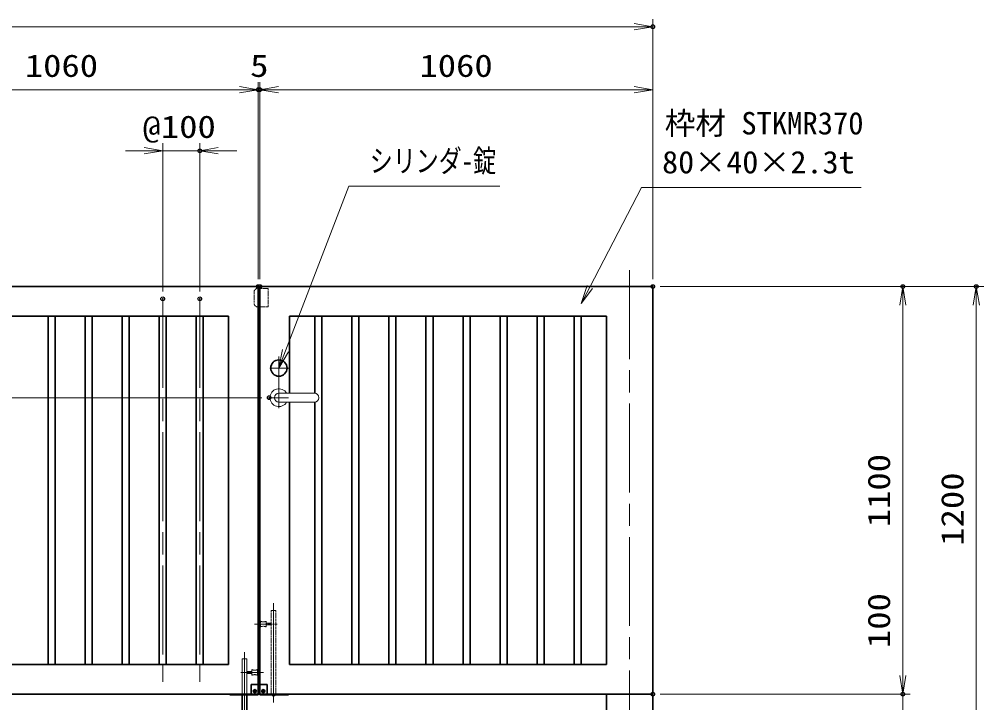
# Model space of a CAD drawing. Units: millimetres at full size. Extents: x -5940 to 5940, y -4200 to 4200.
# Drawn here: x -2159 to 443, y -1352 to 493 of the extents above; entities that cross this region are included whole.
import ezdxf
from ezdxf.enums import TextEntityAlignment as Align

# ---------------------------------------------------------------- set-up
doc = ezdxf.new("R2010")
doc.units = ezdxf.units.MM
doc.header["$LTSCALE"] = 20
doc.header["$PDMODE"] = 32
doc.header["$PDSIZE"] = 10
doc.linetypes.add('DASHED', pattern=[7.5, 6, -1.5])
doc.linetypes.add('USER1', pattern=[18, 12, -1.5, 3, -1.5])
for name, color, linetype, lineweight in [('0-1_外形線', 7, 'Continuous', 35), ('0-2_隠れ線', 140, 'DASHED', 18), ('0-3_軸線', 200, 'USER1', 15), ('0-4_2', 7, 'Continuous', 18), ('0-6_寸法線', 4, 'Continuous', 18), ('0-7_0', 7, 'Continuous', 18)]:
    doc.layers.add(name, color=color, linetype=linetype, lineweight=lineweight)
doc.layers.add('0-8_Defpoints', color=7, linetype='Continuous')
doc.styles.add('ＭＳ ゴシック', font='')
doc.styles.get('ＭＳ ゴシック').set_extended_font_data('MS Gothic')

# ---------------------------------------------------------------- blocks, each defined once
blk = doc.blocks.new('_Open')
at = {"layer": '0-7_0'}
blk.add_line((-20, 3.333), (0, 0), dxfattribs=at)
blk.add_lwpolyline([(-20, -3.333), (0, 0), (-20, 0)], dxfattribs=at)
blk = doc.blocks.new('shgtdhgjhhggf')
at = {"layer": '0-1_外形線'}
for p, q in [((0, 520), (380, 520)), ((0, -40), (0, 0)), ((132, 166.2), (173.8, 166.2)), ((132, 166.2), (132, 153.8)), ((132, 153.8), (173.8, 153.8)), ((186.2, 208), (173.8, 208)), ((173.8, 208), (173.8, 166.2)), ((173.8, 153.8), (173.8, 112)), ((186.2, 112), (173.8, 112)), ((186.2, 208), (186.2, 166.2)), ((186.2, 166.2), (228, 166.2)), ((186.2, 153.8), (186.2, 112)), ((186.2, 153.8), (228, 153.8)), ((228, 166.2), (228, 153.8)), ((380, 520), (380, -40)), ((0, -40), (1504, -40))]:
    blk.add_line(p, q, dxfattribs=at)
blk.add_circle((180, 160), 84, dxfattribs=at)
for centre, radius, start, end in [((1504, 0), 40, 270, 0), ((734, 40), 130, 217.97987, 322.02013)]:
    blk.add_arc(centre, radius, start, end, dxfattribs=at)
at = {"layer": '0-2_隠れ線'}
for p, q in [((604, 4520), (864, 4520)), ((604, 4520), (604, 40)), ((864, 4520), (864, 40)), ((34, 3930), (34, 3630)), ((334, 3630), (334, 3930)), ((334, 3830), (604, 3830)), ((334, 3730), (604, 3730))]:
    blk.add_line(p, q, dxfattribs=at)
for centre, radius, start, end in [((184, 4290), 390, 247.38014, 292.61986), ((184, 3270), 390, 67.38014, 112.61986), ((734, 40), 130, 180, 217.97987), ((734, 40), 130, 322.02013, 0)]:
    blk.add_arc(centre, radius, start, end, dxfattribs=at)
at = {"layer": '0-3_軸線'}
for p, q in [((734, 4902.9), (734, -448.4)), ((-296.3, 3780), (934.3, 3780)), ((180, 160), (87.6, 160)), ((180, 160), (180, 252.4)), ((180, 160), (272.4, 160)), ((180, 160), (180, 67.6))]:
    blk.add_line(p, q, dxfattribs=at)
blk = doc.blocks.new('sgdhfhgfjhg')
at = {"layer": '0-2_隠れ線'}
for p, q in [((0, 500), (560, 500)), ((0, 500), (0, -500)), ((760, 300), (760, -300)), ((560, -500), (0, -500))]:
    blk.add_line(p, q, dxfattribs=at)
for centre, start, end in [((560, 300), 0, 90), ((560, -300), 270, 0)]:
    blk.add_arc(centre, 200, start, end, dxfattribs=at)
blk = doc.blocks.new('S23')
at = {"layer": '0-6_寸法線'}
for points in [[(-13347899.6, 58507683.7), (-13359767.6, 58507683.7), (-13362552.7, 58502305.9), (-13363012.6, 58501417.9)], [(-13362700.7, 58502382.5), (-13363012.6, 58501417.9), (-13362404.7, 58502229.2)]]:
    blk.add_lwpolyline(points, dxfattribs=at)
at = {"layer": '0-6_寸法線', "color": 254, "style": 'ＭＳ ゴシック'}
blk.add_text('枠材 STKMR370', height=1212, dxfattribs=at).set_placement((-13358507.6, 58510180.5), align=Align.BOTTOM_LEFT)
at = {"layer": '0-6_寸法線', "color": 254, "style": 'ＭＳ ゴシック', "width": 1.05}
blk.add_text('80×40×2.3t', height=1212, dxfattribs=at).set_placement((-13358651.6, 58508080.5), align=Align.BOTTOM_LEFT)
blk = doc.blocks.new('S24')
at = {"layer": '0-6_寸法線'}
for points in [[(-13367410.6, 58507751.8), (-13375563.4, 58507751.8), (-13378977, 58498869.2), (-13379335.8, 58497935.8)], [(-13379132.6, 58498929), (-13379335.8, 58497935.8), (-13378821.5, 58498809.4)]]:
    blk.add_lwpolyline(points, dxfattribs=at)
at = {"layer": '0-6_寸法線', "color": 254, "style": 'ＭＳ ゴシック', "width": 0.75}
blk.add_text('シリンダ-錠', height=1212, dxfattribs=at).set_placement((-13374428.2, 58508148.6), align=Align.BOTTOM_LEFT)

msp = doc.modelspace()

# ---------------------------------------------------------------- linework, layer by layer
at = {"layer": '0-1_外形線'}
for p, q in [((-1514.8, -228.48), (-2574.8, -228.48)), ((-1514.8, -1330.48), (-1514.8, -228.48)), ((-1509.8, -228.48), (-449.8, -228.48)), ((-1509.8, -1330.48), (-1509.8, -228.48)), ((-449.8, -228.48), (-449.8, -1328.48)), ((-1594.8, -308.48), (-2449.8, -308.48)), ((-2081.8, -308.48), (-2081.8, -1248.48)), ((-2062.8, -308.48), (-2062.8, -1248.48)), ((-1981.8, -308.48), (-1981.8, -1248.48)), ((-1962.8, -308.48), (-1962.8, -1248.48)), ((-1881.8, -308.48), (-1881.8, -1248.48)), ((-1862.8, -308.48), (-1862.8, -1248.48)), ((-1781.8, -308.48), (-1781.8, -1248.48)), ((-1762.8, -308.48), (-1762.8, -1248.48)), ((-1681.8, -308.48), (-1681.8, -1248.48)), ((-1662.8, -308.48), (-1662.8, -1248.48)), ((-1594.8, -1248.48), (-1594.8, -308.48)), ((-1429.8, -308.48), (-574.8, -308.48)), ((-1429.8, -516.48), (-1429.8, -308.48)), ((-1361.8, -308.48), (-1361.8, -516.52)), ((-1342.8, -308.48), (-1342.8, -1248.48)), ((-1261.8, -308.48), (-1261.8, -1248.48)), ((-1242.8, -308.48), (-1242.8, -1248.48)), ((-1161.8, -308.48), (-1161.8, -1248.48)), ((-1142.8, -308.48), (-1142.8, -1248.48)), ((-1061.8, -308.48), (-1061.8, -1248.48)), ((-1042.8, -308.48), (-1042.8, -1248.48)), ((-961.8, -308.48), (-961.8, -1248.48)), ((-942.8, -308.48), (-942.8, -1248.48)), ((-861.8, -308.48), (-861.8, -1248.48)), ((-842.8, -308.48), (-842.8, -1248.48)), ((-761.8, -308.48), (-761.8, -1248.48)), ((-742.8, -308.48), (-742.8, -1248.48)), ((-661.8, -308.48), (-661.8, -1248.48)), ((-642.8, -308.48), (-642.8, -1248.48)), ((-574.8, -308.48), (-574.8, -1248.48)), ((-1429.8, -1248.48), (-1429.8, -540.48)), ((-1361.8, -540.44), (-1361.8, -1248.48)), ((-2449.8, -1248.48), (-1594.8, -1248.48)), ((-574.8, -1248.48), (-1429.8, -1248.48)), ((-1533.8, -1302.48), (-1533.8, -1330.48)), ((-1514.8, -1302.48), (-1533.8, -1302.48)), ((-1526.2, -1320.17), (-1526.2, -1320.79)), ((-1524.11, -1320.17), (-1526.2, -1320.17)), ((-1524.11, -1320.79), (-1526.2, -1320.79)), ((-1524.11, -1318.08), (-1523.48, -1318.08)), ((-1524.11, -1318.08), (-1524.11, -1320.17)), ((-1524.11, -1320.79), (-1524.11, -1322.88)), ((-1524.11, -1322.88), (-1523.48, -1322.88)), ((-1523.48, -1318.08), (-1523.48, -1320.17)), ((-1521.4, -1320.17), (-1523.48, -1320.17)), ((-1521.4, -1320.79), (-1523.48, -1320.79)), ((-1523.48, -1320.79), (-1523.48, -1322.88)), ((-1521.4, -1320.17), (-1521.4, -1320.79)), ((-2574.8, -1328.48), (-1514.8, -1328.48)), ((-1514.8, -1330.48), (-1590, -1330.48)), ((-1558, -1328.48), (-1558, -1426.98)), ((-1545, -1328.48), (-1545, -1426.98)), ((-449.8, -1328.48), (-1509.8, -1328.48)), ((-574.8, -1328.48), (-574.8, -1512.48)), ((-449.8, -1328.48), (-449.8, -1512.48))]:
    msp.add_line(p, q, dxfattribs=at)
for centre, radius in [((-1458.8, -448.48), 22), ((-1523.8, -1320.48), 4.2)]:
    msp.add_circle(centre, radius, dxfattribs=at)
msp.add_arc((-1590, -1328.48), 2, 180, 270, dxfattribs=at)
at = {"layer": '0-2_隠れ線'}
for p, q in [((-1545, -1232.98), (-1558, -1232.98)), ((-1558, -1232.98), (-1558, -1328.48)), ((-1545, -1232.98), (-1545, -1328.48)), ((-1531.5, -1267.48), (-1545, -1267.48)), ((-1531.5, -1272.48), (-1545, -1272.48)), ((-1531.5, -1277.48), (-1531.5, -1262.48)), ((-1516.5, -1262.48), (-1516.5, -1277.48))]:
    msp.add_line(p, q, dxfattribs=at)
for centre, start, end in [((-1524, -1244.48), 247.38014, 292.61986), ((-1524, -1295.48), 67.38014, 112.61986)]:
    msp.add_arc(centre, 19.5, start, end, dxfattribs=at)
at = {"layer": '0-3_軸線'}
for p, q in [((-512.3, -184.56), (-512.3, -2267.84)), ((-1772.3, -261.48), (-1772.3, -1295.48)), ((-1672.3, -261.48), (-1672.3, -1295.48)), ((-1458.8, -556.48), (-1458.8, -417.48)), ((-1482.8, -448.48), (-1432.8, -448.48)), ((-1484.8, -528.48), (-1432.8, -528.48)), ((-1551.5, -1215.23), (-1551.5, -1476.45)), ((-1499.98, -1269.98), (-1561.51, -1269.98)), ((-1523.8, -1320.48), (-1528.42, -1320.48)), ((-1523.8, -1320.48), (-1523.8, -1315.86)), ((-1523.8, -1320.48), (-1523.8, -1325.1)), ((-1523.8, -1320.48), (-1519.18, -1320.48))]:
    msp.add_line(p, q, dxfattribs=at)
at = {"layer": '0-4_2'}
for p, q in [((-1362.8, -516.48), (-1458.8, -516.48)), ((-1458.8, -540.48), (-1362.8, -540.48))]:
    msp.add_line(p, q, dxfattribs=at)
for centre, radius, start, end in [((-1458.8, -528.48), 24, 30, 330), ((-1458.8, -528.48), 12, 90, 270), ((-1362.8, -528.48), 12, 270, 90)]:
    msp.add_arc(centre, radius, start, end, dxfattribs=at)
at = {"layer": '0-6_寸法線'}
for p, q in [((-2574.8, 472.78), (-449.8, 472.78)), ((-449.8, -208.48), (-449.8, 492.78)), ((-1514.8, -208.48), (-1514.8, 322.78)), ((-1514.8, -208.48), (-1514.8, 322.78)), ((-1509.8, -208.48), (-1509.8, 322.78)), ((-1509.8, -208.48), (-1509.8, 322.78)), ((-449.8, -208.48), (-449.8, 322.78)), ((-1514.8, 302.78), (-2574.8, 302.78)), ((-1564.8, 302.78), (-1614.8, 302.78)), ((-1509.8, 302.78), (-1514.8, 302.78)), ((-449.8, 302.78), (-1509.8, 302.78)), ((-1459.8, 302.78), (-1409.8, 302.78)), ((-1772.3, -241.48), (-1772.3, 158.06)), ((-1672.3, -241.48), (-1672.3, 158.06)), ((-1822.3, 138.06), (-1872.3, 138.06)), ((-1772.3, 138.06), (-1672.3, 138.06)), ((-1622.3, 138.06), (-1572.3, 138.06)), ((-429.8, -228.48), (245.19, -228.48)), ((-429.8, -228.48), (443.28, -228.48)), ((225.19, -1328.48), (225.19, -228.48)), ((423.28, -1428.48), (423.28, -228.48)), ((-1504.8, -528.48), (-3207.65, -528.48)), ((225.19, -1278.48), (225.19, -1228.48)), ((-429.8, -1328.48), (245.19, -1328.48)), ((-429.8, -1328.48), (245.19, -1328.48)), ((225.19, -1428.48), (225.19, -1328.48)), ((423.28, -1378.48), (423.28, -1328.48))]:
    msp.add_line(p, q, dxfattribs=at)
at = {"layer": '0-8_Defpoints'}
for p in [(-449.8, 472.78), (-1514.8, 302.78), (-1509.8, 302.78), (-1672.3, 138.06), (-1514.8, -228.48), (-1509.8, -228.48), (-449.8, -228.48), (-449.8, -228.48), (225.19, -228.48), (423.28, -228.48), (-1772.3, -261.48), (-1672.3, -261.48), (-1484.8, -528.48), (-449.8, -1328.48), (225.19, -1328.48)]:
    msp.add_point(p, dxfattribs=at)

# ---------------------------------------------------------------- block references
at = {"layer": '0-1_外形線', "yscale": 0.05}
for name, p, xscale in [('sgdhfhgfjhg', (-1487.8, -258.48), -0.05), ('shgtdhgjhhggf', (-1509.8, -1328.48), 0.05)]:
    msp.add_blockref(name, p, dxfattribs=dict(at, xscale=xscale))
at = {"layer": '0-6_寸法線'}
for name, p, xscale, yscale in [('_Open', (-449.8, 472.78), 2.5, 2.5), ('_Open', (-1514.8, 302.78), 2.5, 2.5), ('_Open', (-1514.8, 302.78), 2.5, 2.5), ('_Open', (-449.8, 302.78), 2.5, 2.5), ('S23', (667507.99, -2925345.27), 0.05, 0.05), ('_Open', (-1772.3, 138.06), 2.5, 2.5), ('S24', (667507.99, -2925345.27), 0.05, 0.05)]:
    msp.add_blockref(name, p, dxfattribs=dict(at, xscale=xscale, yscale=yscale))
at = {"layer": '0-6_寸法線', "xscale": 2.5, "yscale": 2.5}
for p, rotation in [((-1509.8, 302.78), 180), ((-1509.8, 302.78), 180), ((-1672.3, 138.06), 180), ((225.19, -228.48), 90), ((423.28, -228.48), 90), ((225.19, -1328.48), 270), ((225.19, -1328.48), 270)]:
    msp.add_blockref('_Open', p, dxfattribs=dict(at, rotation=rotation))

# ---------------------------------------------------------------- texts
at = {"layer": '0-6_寸法線', "color": 254, "style": 'ＭＳ ゴシック', "width": 1.2}
for s, p in [('1060', (-2144.4, 319.12)), ('5', (-1536.3, 319.12)), ('1060', (-1079.4, 319.12)), ('@100', (-1826.7, 154.41))]:
    msp.add_text(s, height=60.56, dxfattribs=at).set_placement(p, align=Align.BOTTOM_LEFT)
for s, p in [('1100', (208.85, -878.08)), ('1200', (406.94, -928.08)), ('100', (208.85, -1204.27))]:
    msp.add_text(s, height=60.56, rotation=90, dxfattribs=at).set_placement(p, align=Align.BOTTOM_LEFT)

doc.saveas('drawing.dxf')
